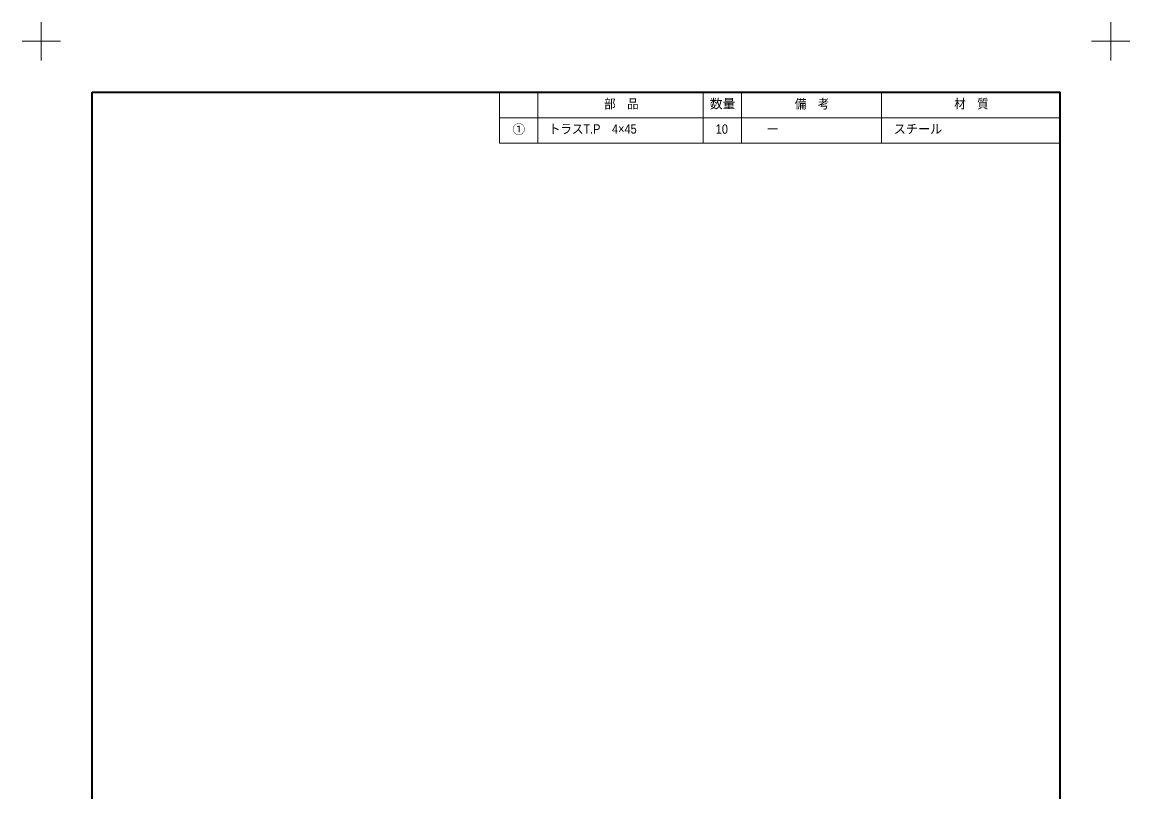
# Model space of a CAD drawing. Units: millimetres on the paper. Extents: x -198 to 198, y -152 to 152.
# Drawn here: x -198.1 to 19.4, y 1.2 to 152.2 of the extents above; entities that cross this region are included whole.
import ezdxf
from ezdxf.enums import TextEntityAlignment as Align

# ---------------------------------------------------------------- set-up
doc = ezdxf.new("R2010")
doc.units = ezdxf.units.MM
doc.layers.add('0-0_1図面枠', color=7, linetype='Continuous', lineweight=20)
doc.styles.add('ＭＳ Ｐゴシック', font='')
doc.styles.get('ＭＳ Ｐゴシック').set_extended_font_data('MS PGothic')

# ---------------------------------------------------------------- blocks, each defined once
blk = doc.blocks.new('グループ')
at = {"layer": '0-0_1図面枠', "lineweight": 15}
for p, q in [((-105, 144.75), (-105, 152.25)), ((105, 144.75), (105, 152.25)), ((-108.75, 148.5), (-101.25, 148.5)), ((108.75, 148.5), (101.25, 148.5))]:
    blk.add_line(p, q, dxfattribs=at)
blk = doc.blocks.new('グループ-2')
at = {"layer": '0-0_1図面枠', "lineweight": 35}
for p, q in [((-95, -123.5), (95, -123.5)), ((-49.5, -123.5), (-49.5, -138.5)), ((3, -123.5), (3, -138.5)), ((28, -123.5), (28, -138.5)), ((43, -123.5), (43, -138.5)), ((65, -123.5), (65, -138.5))]:
    blk.add_line(p, q, dxfattribs=at)
blk.add_lwpolyline([(-95, 138.5), (95, 138.5), (95, -138.5), (-95, -138.5)], close=True, dxfattribs=at)
blk = doc.blocks.new('図面枠')
at = {"layer": '0-0_1図面枠'}
for name in ['グループ', 'グループ-2']:
    blk.add_blockref(name, (0, 0), dxfattribs=at)
blk = doc.blocks.new('グループ-4')
at = {"layer": '0-0_1図面枠', "lineweight": 15}
for p, q in [((-7.5, 138.5), (-7.5, 128.5)), ((25, 138.5), (25, 128.5)), ((32.5, 138.5), (32.5, 128.5)), ((60, 138.5), (60, 128.5)), ((-15, 133.5), (95, 133.5))]:
    blk.add_line(p, q, dxfattribs=at)
blk.add_lwpolyline([(-15, 138.5), (95, 138.5), (95, 128.5), (-15, 128.5)], close=True, dxfattribs=at)
blk = doc.blocks.new('グループ-5')
at = {"layer": '0-0_1図面枠'}
blk.add_blockref('グループ-4', (0, 0), dxfattribs=at)
at = {"layer": '0-0_1図面枠', "style": 'ＭＳ Ｐゴシック'}
for s, height, width, p in [('部\u3000品', 1.833, 0.9, (5.536, 134.764)), ('備\u3000考', 1.833, 0.9, (42.979, 134.758)), ('材\u3000質', 1.833, 0.9, (74.263, 134.782)), ('トラスT.P\u30004×45', 1.834, 0.9, (-5.308, 129.83)), ('10', 1.833, 0.9, (27.434, 129.797)), ('スチール', 1.834, 0.95, (62.404, 129.835))]:
    blk.add_text(s, height=height, dxfattribs=dict(at, width=width)).set_placement(p, align=Align.BOTTOM_LEFT)
for s, height, p in [('数量', 1.833, (26.287, 134.773)), ('①', 1.833, (-12.489, 129.764)), ('ー', 1.834, (37.385, 129.802))]:
    blk.add_text(s, height=height, dxfattribs=at).set_placement(p, align=Align.BOTTOM_LEFT)

msp = doc.modelspace()

# ---------------------------------------------------------------- block references
at = {"layer": '0-0_1図面枠'}
for name in ['図面枠', 'グループ-5']:
    msp.add_blockref(name, (-89.375, 0), dxfattribs=at)

doc.saveas('drawing.dxf')
